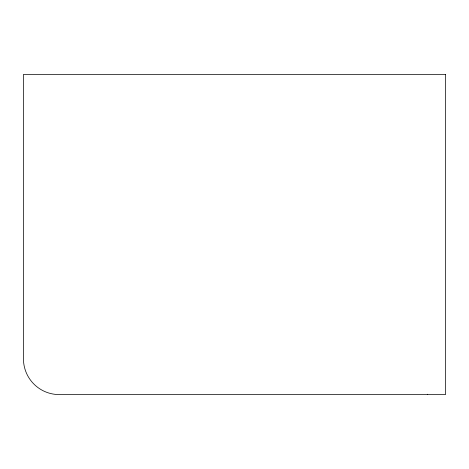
<?xml version="1.0" encoding="UTF-8"?>
<svg xmlns="http://www.w3.org/2000/svg" width="469" height="469" viewBox="0 0 469 469"><rect width="100%" height="100%" fill="white"/><g stroke="black" fill="none" stroke-linecap="round" stroke-linejoin="round"><path stroke-width="0.7" d="M427.664 394.236L427.664 394.576M445.55 74.424L23.45 74.424L23.45 358.803A35.773 35.773 0 0 0 59.223 394.576L445.55 394.576L445.55 74.424"/></g></svg>
